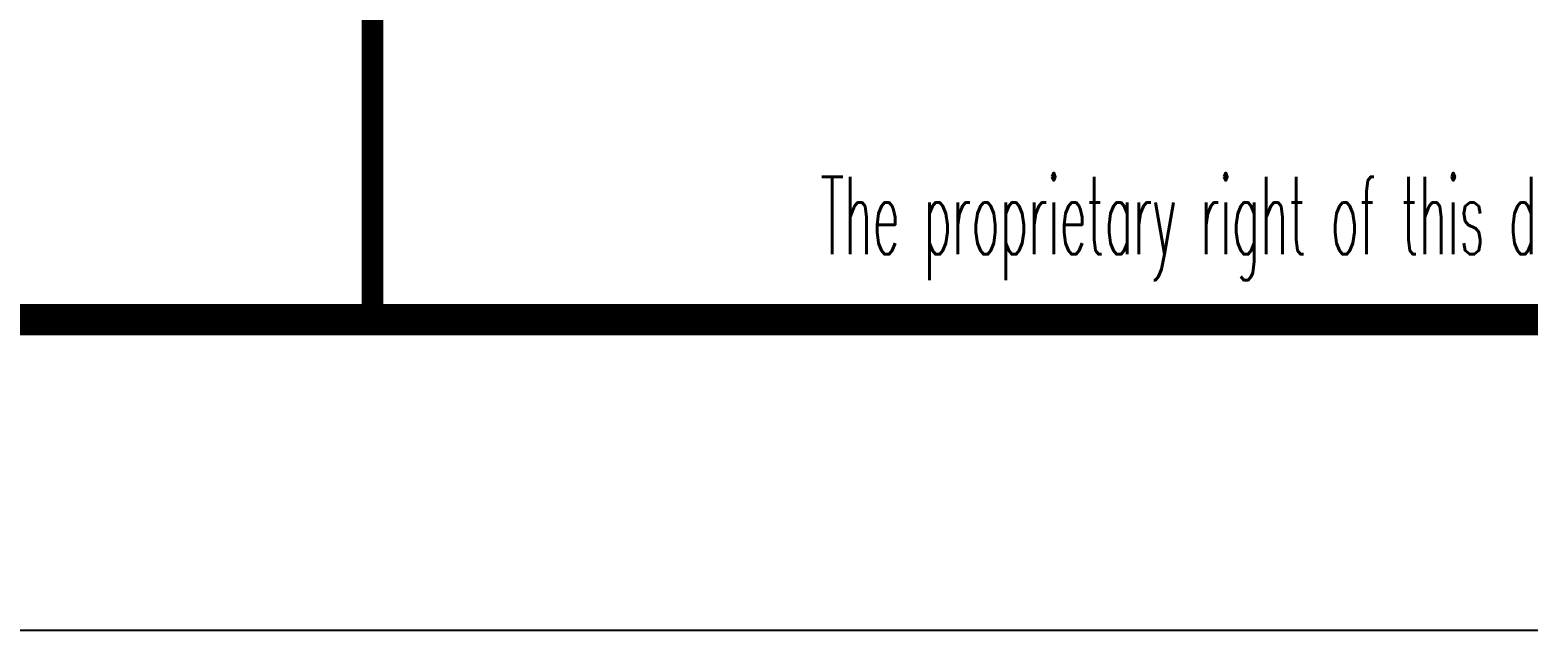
# Model space of a CAD drawing. Extents: x 1151645 to 1632247, y -116298 to 25377.
# Drawn here: x 1381892 to 1386719, y -26383 to -24450 of the extents above; entities that cross this region are included whole.
import ezdxf
from ezdxf.enums import TextEntityAlignment as Align

# ---------------------------------------------------------------- set-up
doc = ezdxf.new("R2010")
doc.units = 0
doc.header["$LTSCALE"] = 1000
doc.header["$MEASUREMENT"] = 0
doc.layers.get('0').update_dxf_attribs({"linetype": 'CONTINUOUS'})
doc.layers.add('PUB_TITLE', color=4, linetype='CONTINUOUS')
doc.styles.add('ECEC_TQ', font='txt_l.shx', dxfattribs={"bigfont": 'hztxt_l.shx'})

msp = doc.modelspace()

# ---------------------------------------------------------------- linework, layer by layer
msp.add_line((1382996.1, -25383), (1400996.1, -25383))
at = {"const_width": 70}
msp.add_lwpolyline([(1382996.1, -19383), (1382996.1, -25383)], dxfattribs=at)
at = {"layer": 'PUB_TITLE'}
msp.add_lwpolyline([(1342596.1, -26383), (1401996.1, -26383), (1401996.1, 15617), (1342596.1, 15617)], close=True, dxfattribs=at)
at = {"layer": 'PUB_TITLE', "const_width": 100}
msp.add_lwpolyline([(1345096.1, -25383), (1400996.1, -25383), (1400996.1, 14617), (1345096.1, 14617)], close=True, dxfattribs=at)

# ---------------------------------------------------------------- texts
at = {"style": 'ECEC_TQ', "width": 0.45}
msp.add_text('The proprietary right of this document belongs to Anhui Huadong Chemical And Medical Engineering  Co.,Ltd.  and any replication or transfer to the 3rd. side is forbidden without its permission. ', height=250, dxfattribs=at).set_placement((1391996.1, -25083), align=Align.MIDDLE)

doc.saveas('drawing.dxf')
